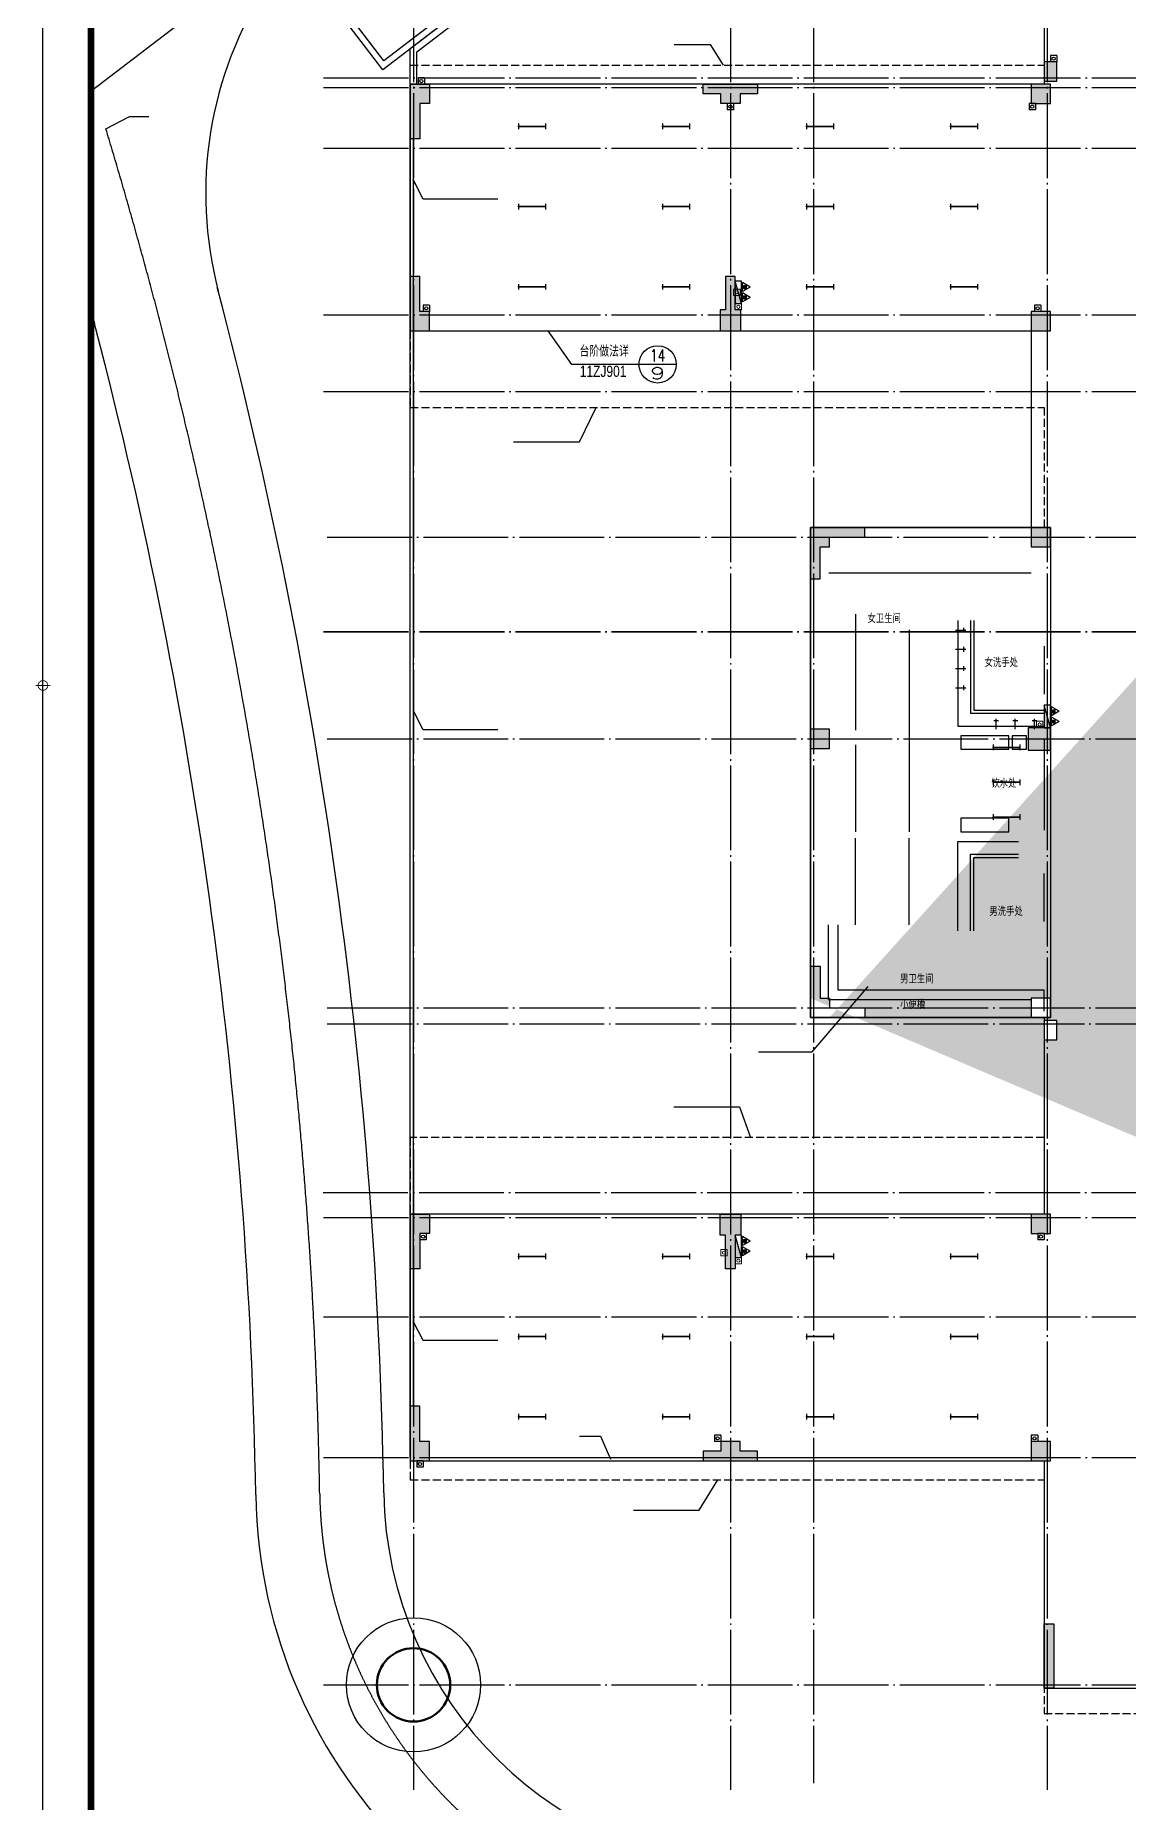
# Model space of a CAD drawing. Header units: millimetres. Extents: x 129492 to 2683129, y 513162 to 1188265.
# Drawn here: x 142971 to 177126, y 541575 to 596785 of the extents above; entities that cross this region are included whole.
import ezdxf
from ezdxf.enums import TextEntityAlignment as Align
from ezdxf.xclip import XClip

# ---------------------------------------------------------------- set-up
doc = ezdxf.new("R2010")
doc.units = ezdxf.units.MM
doc.header["$LTSCALE"] = 1000
doc.header["$XCLIPFRAME"] = 0
for name, pattern in [('3#_t8$0$ACAD_ISO04W100', [30.5, 24, -3, 0.5, -3]), ('3#_t8$0$CONTINOUS', [0]), ('3#_t8$0$DASH', [0.35, 0.25, -0.1]), ('GRID$1$CCDID0GLB00001', [30, 26.5, -1.5, 0.5, -1.5])]:
    doc.linetypes.add(name, pattern=pattern)
doc.layers.get('Defpoints').update_dxf_attribs({"color": 2})
for name, color, linetype in [('3#_t8$0$$0$A-ROOM-NAME', 252, 'Continuous'), ('3#_t8$0$A-HRAL', 104, 'Continuous'), ('3#_t8$0$A-OVER', 23, 'Continuous'), ('3#_t8$0$A-STRS', 252, 'Continuous'), ('3#_t8$0$ANNO-IDEN', 252, 'Continuous'), ('3#_t8$0$ANNO-TEXT', 252, 'Continuous'), ('3#_t8$0$G-0-XREF', 252, 'Continuous'), ('3#_t8$0$G-ANNO-NOTE', 252, 'Continuous'), ('3#_t8$0$P-COND-SILO', 252, '3#_t8$0$CONTINOUS'), ('3#_t8$0$P-WAST-PIPE', 252, '3#_t8$0$CCDI_L_P_F'), ('3#_t8$0$PWALLW', 7, 'Continuous'), ('3#_t8$0$ROAD', 60, 'Continuous'), ('3#_t8$0$ROAD-CENT', 60, '3#_t8$0$ACAD_ISO04W100'), ('3#楼1F柱网$0$COLS-HATH', 8, 'Continuous'), ('3#楼1F柱网$0$G-0-XREF', 2, 'Continuous'), ('3#楼1F柱网$1$COLS', 6, 'Continuous'), ('E-EQPM-LIGT', 150, 'Continuous'), ('EQUIP-照明', 3, 'Continuous'), ('G-0-XREF', 2, 'Continuous'), ('GRID$1$G-GRID', 252, 'GRID$1$CCDID0GLB00001'), ('卫生间$0$A-DOOR', 2, 'Continuous'), ('卫生间$0$A-FIXT', 252, 'Continuous'), ('卫生间$0$SPACE', 7, 'Continuous'), ('图框A1+0.00$0$G-BORD', 3, 'Continuous')]:
    doc.layers.add(name, color=color, linetype=linetype)
for name, color, linetype, lineweight in [('3#_t8$0$3#消火栓$0$P-HUDR-MISC', 252, 'Continuous', 25), ('3#_t8$0$3#消火栓$0$P-HUDR-SILO', 252, 'Continuous', 20), ('3#_t8$0$P-WAST', 252, '3#_t8$0$废水', 50)]:
    doc.layers.add(name, color=color, linetype=linetype, lineweight=lineweight)
doc.layers.add('3#_t8$0$SPACE', color=7, linetype='Continuous', plot=False)
doc.layers.get('0').off()
doc.layers.get('3#_t8$0$G-0-XREF').off()
doc.styles.add('3#_t8$0$$0$CCDI_T_G02', font='simplex.shx', dxfattribs={"width": 0.8, "bigfont": 'zjdz.shx'})
doc.styles.add('3#_t8$0$_AXIS', font='complex.shx', dxfattribs={"bigfont": 'gbcbig.shx'})
doc.styles.add('3#_t8$0$CCDI_T_G01', font='arial.ttf')
doc.styles.add('3#_t8$0$Standard', font='gbenor.shx', dxfattribs={"bigfont": 'gbcbig.shx'})
doc.styles.add('3#_t8$0$zjdz', font='zjdz-s.shx', dxfattribs={"width": 0.8, "bigfont": 'zjdz.shx'})
doc.linetypes.add('3#_t8$0$CCDI_L_P_F', pattern='A,50,["F",3#_t8$0$CCDI_T_G01,S=2,R=0,X=1.1,Y=-1],-4', length=54)
doc.linetypes.add('3#_t8$0$废水', pattern='A,50,["F",3#_t8$0$Standard,S=2,R=0,X=1.2,Y=-1],-4', length=54)

# ---------------------------------------------------------------- blocks, each defined once
blk = doc.blocks.new('图框A1+0.00$0$MidPoitent')
at = {"const_width": 0.18}
for points in [[(-1.5, 0), (1.5, 0)], [(0, -1.5), (0, 1.5)]]:
    blk.add_lwpolyline(points, dxfattribs=at)
blk.add_lwpolyline([(0, -1, 1), (0, 1, 1), (0, -1, 1)], format="xyb", dxfattribs=at)
blk = doc.blocks.new('图框A1+0.00')
at = {"layer": '图框A1+0.00$0$G-BORD'}
blk.add_lwpolyline([(0, 594), (841, 594), (841, 0), (0, 0)], close=True, dxfattribs=at)
at = {"layer": '图框A1+0.00$0$G-BORD', "const_width": 1.4}
blk.add_lwpolyline([(33, 584), (831, 584), (831, 10), (33, 10)], close=True, dxfattribs=at)
at = {"layer": '图框A1+0.00$0$G-BORD'}
blk.add_blockref('图框A1+0.00$0$MidPoitent', (420.5, 0), dxfattribs=at)
blk = doc.blocks.new('$EQUIP$00001159')
for p, q in [((-1.2, 0.25), (-1.2, -0.25)), ((-1.2, 0), (1.2, 0)), ((1.2, 0.25), (1.2, -0.25))]:
    blk.add_line(p, q)
at = {"const_width": 0.14}
blk.add_lwpolyline([(-1.2, 0), (1.2, 0)], dxfattribs=at)
at = {"layer": 'EQUIP-照明'}
for p in [(-1.2, 0), (0, 0), (1.2, 0)]:
    blk.add_point(p, dxfattribs=at)
at = {"layer": 'EQUIP-照明', "flags": 9}
blk.add_attdef('A', (0, 0), '', height=0.00002, dxfattribs=at)
blk = doc.blocks.new('卫生间$0$$lvtry$00000000')
for p, q in [((0, 0), (0, -329.6)), ((75.7, -264.7), (-73.5, -264.7))]:
    blk.add_line(p, q)
blk.add_circle((0, -264.7), 16.2)
blk = doc.blocks.new('卫生间')
blk.add_line((4817, 2480), (5417, 2480))
at = {"layer": '卫生间$0$A-DOOR'}
for p, q in [((42717, 44830), (44667, 44830)), ((44667, 44830), (45917, 44830))]:
    blk.add_line(p, q, dxfattribs=at)
at = {"layer": '卫生间$0$A-FIXT'}
for p, q in [((43005, 53030), (43005, 49405)), ((45630, 51205), (45630, 53030)), ((892, 13668), (7217, 13668)), ((1730, 12380), (1730, 8755)), ((4917, 12180), (4917, 8880)), ((5317, 12180), (5317, 9280)), ((5417, 12180), (5417, 9380)), ((3405, 11893), (3405, 5580)), ((7617, 11380), (7617, 9880)), ((4917, 8880, 0), (7617, 8880, 0)), ((5317, 9280, 0), (7617, 9280, 0)), ((5417, 9380, 0), (7617, 9380, 0)), ((1730, 8293), (1730, 5580)), ((7617, 8480), (7617, 5630)), ((1730, 2668), (1730, 5380)), ((3405, 2668), (3405, 5380)), ((4917, 2480), (4917, 5280)), ((4917, 5280), (6817, 5280)), ((5317, 2480), (5317, 4880)), ((5317, 4880), (6817, 4880)), ((5417, 2480), (5417, 4780)), ((5417, 4780), (6817, 4780)), ((7617, 2780), (7617, 4280)), ((877, 340), (877, 2668))]:
    blk.add_line(p, q, dxfattribs=at)
for points in [[(44217, 46730), (44217, 48830), (43617, 48830), (43617, 46730)], [(44417, 46730), (44417, 48830), (45017, 48830), (45017, 46730)]]:
    blk.add_lwpolyline(points, close=True, dxfattribs=at)
for points in [[(1177, 2668), (1177, 640), (7612, 640), (7612, -20)], [(877, 340), (7217, 340), (7217, -20)]]:
    blk.add_lwpolyline(points, dxfattribs=at)
at = {"layer": '卫生间$0$SPACE', "ltscale": 5}
for points in [[(5017, 8160), (6517, 8160), (6517, 8580), (5017, 8580)], [(6617, 8160), (7067, 8160), (7067, 8580), (6617, 8580)], [(5017, 5580), (6517, 5580), (6517, 6000), (5017, 6000)]]:
    blk.add_lwpolyline(points, close=True, dxfattribs=at)
at = {"layer": '卫生间$0$A-FIXT', "xscale": -1}
for p, rotation in [((4847, 11880, 0), 90.00000027649769), ((4847, 11280, 0), 90.00000027649769), ((4847, 10680, 0), 90.00000027649769), ((4847, 10080, 0), 90.00000027649769), ((6117, 8780), 180), ((6717, 8780), 180), ((7317, 8780), 180)]:
    blk.add_blockref('卫生间$0$$lvtry$00000000', p, dxfattribs=dict(at, rotation=rotation))
blk = doc.blocks.new('3#_t8$0$A$C5E5D5757')
at = {"layer": '3#_t8$0$A-HRAL', "ltscale": 5}
for p, q in [((-20.856, 4.589), (-27.72, 45.214)), ((-21.024, 6.184), (-27.622, 45.23)), ((-20.264, 4.689), (-1.333, 7.888)), ((-20.248, 4.591), (-1.316, 7.79))]:
    blk.add_line(p, q, dxfattribs=at)
for points in [[(-27.806, 46.923), (-27.975, 47.924), (-13.022, 63.947), (-13.315, 64.22)], [(-28.003, 46.89), (-28.189, 47.988), (-13.305, 63.937)]]:
    blk.add_lwpolyline(points, dxfattribs=at)
at = {"layer": '3#_t8$0$A-STRS', "ltscale": 5}
blk.add_line((-28.939, 47.478), (-31.279, 49.661), dxfattribs=at)
at = {"layer": '3#_t8$0$ROAD', "color": 8}
for p, q in [((-13.305, 63.937), (-28.929, 47.195)), ((-26.311, 57.329), (-37.803, 45.015)), ((-28.929, 47.195), (-31.561, 49.651)), ((-27.916, 48.574), (-28.939, 47.478))]:
    blk.add_line(p, q, dxfattribs=at)
blk.add_lwpolyline([(-13.451, 64.073), (-28.939, 47.478), (-31.279, 49.661), (-23.091, 58.434)], dxfattribs=at)
for centre, radius, start, end in [((-21.906, 44.461), 12, 156.5366, 204.3155), ((-176.826, -25.538), 158, 10.54136, 24.36047), ((-21.906, 44.461), 16, 202.7042, 204.3155), ((-176.826, -25.538), 154, 10.54135, 24.47308), ((-9.695, 5.563), 12, 190.5414, 279.5903), ((-9.695, 5.563), 16, 190.5414, 279.5903)]:
    blk.add_arc(centre, radius, start, end, dxfattribs=at)
at = {"layer": '3#_t8$0$ROAD-CENT', "color": 8, "linetype": '3#_t8$0$ACAD_ISO04W100', "ltscale": 0.25}
blk.add_lwpolyline([(-37.148, 43.931), (-36.485, 44.438), (-35.893, 44.538)], dxfattribs=at)
blk.add_lwpolyline([(38.864, -0.431), (-7.363, -8.242, -0.40936), (-23.459, 3.001, 0.069498), (-37.148, 43.931, 0.059721)], format="xyb", dxfattribs=at)
blk = doc.blocks.new('GRID')
at = {"layer": 'GRID$1$G-GRID', "ltscale": 0.1}
for p, q in [((0, 76720), (0, -3284)), ((9900, 76720), (9900, -3284)), ((19800, 76720), (19800, -3284)), ((-2810, 50200), (27700, 50200)), ((-2810, 49900), (27700, 49900)), ((-2810, 48000), (33300, 48000)), ((-2810, 42800), (66783, 42800)), ((-2810, 40400), (66783, 40400)), ((-2810, 32900), (66783, 32900)), ((-2824, 15380), (27686, 15380)), ((-2810, 14600), (27700, 14600)), ((-2810, 11500), (27700, 11500)), ((-2810, 7100), (66783, 7100)), ((-2810, 0), (66783, 0))]:
    blk.add_line(p, q, dxfattribs=at)
for points in [[(12500, 76720), (12500, -3068)], [(-2693, 35850), (27700, 35850)], [(-2693, 29550), (27700, 29550)], [(-2693, 21150), (27700, 21150)], [(-2693, 20650), (27700, 20650)]]:
    blk.add_lwpolyline(points, dxfattribs=at)
blk = doc.blocks.new('3#楼1F柱网')
at = {"layer": '3#楼1F柱网$0$COLS-HATH'}
h = blk.add_hatch(color=256, dxfattribs=at)
h.paths.add_polyline_path([(-28327732, 42556726), (-28327732, 42557776), (-28328032, 42557776), (-28328032, 42556726), (-28328207, 42556726), (-28328207, 42556076), (-28327557, 42556076), (-28327557, 42556726)])
h.paths.add_polyline_path([(-28327732, 42527826), (-28327732, 42526776), (-28328032, 42526776), (-28328032, 42527826), (-28328207, 42527826), (-28328207, 42528476), (-28327557, 42528476), (-28327557, 42527826)])
h.paths.add_polyline_path([(-28294907, 42579476), (-28294157, 42579476), (-28294157, 42580226), (-28294907, 42580226)], flags=16)
h.paths.add_polyline_path([(-28275082, 42523476), (-28274682, 42523476), (-28274682, 42523876), (-28275082, 42523876)], flags=17)
h.paths.add_polyline_path([(-28325382, 42534626), (-28325382, 42536226), (-28325082, 42536226), (-28325082, 42535226), (-28324782, 42535226), (-28324782, 42534926), (-28323682, 42534926), (-28323682, 42534626)], flags=17)
h.paths.add_polyline_path([(-28318082, 42533926), (-28317682, 42533926), (-28317682, 42534526), (-28318082, 42534526)], flags=17)
h.paths.add_polyline_path([(-28314682, 42533926), (-28314282, 42533926), (-28314282, 42534526), (-28314682, 42534526)], flags=17)
h.paths.add_polyline_path([(-28314682, 42534626), (-28314282, 42534626), (-28314282, 42535226), (-28314682, 42535226)], flags=17)
h.paths.add_polyline_path([(-28318482, 42534626), (-28317882, 42534626), (-28317882, 42535226), (-28318482, 42535226)], flags=17)
h.paths.add_polyline_path([(-28328732, 42520776), (-28327032, 42520776), (-28327032, 42521076), (-28327582, 42521076), (-28327582, 42521376), (-28327782, 42521376), (-28327982, 42521376), (-28327982, 42521376), (-28328182, 42521376), (-28328182, 42521076), (-28328732, 42521076)])
h.paths.add_polyline_path([(-28314682, 42524976), (-28314282, 42524976), (-28314282, 42525576), (-28314682, 42525576)], flags=17)
h.paths.add_polyline_path([(-28285532, 42513676), (-28283832, 42513676), (-28283832, 42513976), (-28284382, 42513976), (-28284382, 42514276), (-28284532, 42514276), (-28284532, 42515376), (-28284832, 42515376), (-28284832, 42514276), (-28284982, 42514276), (-28284982, 42513976), (-28285532, 42513976)], flags=17)
h.paths.add_polyline_path([(-28305332, 42513676), (-28303632, 42513676), (-28303632, 42513976), (-28304182, 42513976), (-28304182, 42514276), (-28304332, 42514276), (-28304332, 42515376), (-28304632, 42515376), (-28304632, 42514276), (-28304782, 42514276), (-28304782, 42513976), (-28305332, 42513976)], flags=17)
h.paths.add_polyline_path([(-28309782, 42528656), (-28309782, 42525576), (-28310182, 42525576), (-28310182, 42524976), (-28309582, 42524976), (-28309582, 42529256), (-28310182, 42529256), (-28310182, 42528656)], flags=17)
h.paths.add_polyline_path([(-28281262, 42528576), (-28281262, 42528576), (-28281262, 42528576), (-28281262, 42527976), (-28280662, 42527976), (-28280662, 42528376), (-28277182, 42528376), (-28277182, 42527976), (-28276582, 42527976), (-28276582, 42528576)], flags=17)
h.paths.add_polyline_path([(-28314682, 42528656), (-28314282, 42528656), (-28314282, 42529256), (-28314682, 42529256)], flags=17)
h.paths.add_polyline_path([(-28318482, 42527876), (-28317882, 42527876), (-28317882, 42528476), (-28318482, 42528476)], flags=17)
h.paths.add_polyline_path([(-28274682, 42521376), (-28275282, 42521376), (-28275282, 42520776), (-28274982, 42520776), (-28274982, 42519676), (-28274682, 42519676), (-28274682, 42520776)], flags=17)
h.paths.add_polyline_path([(-28337882, 42528476), (-28337282, 42528476), (-28337282, 42527876), (-28337582, 42527876), (-28337582, 42526776), (-28337882, 42526776), (-28337882, 42527876)])
h.paths.add_polyline_path([(-28337882, 42520776), (-28337282, 42520776), (-28337282, 42521376), (-28337582, 42521376), (-28337582, 42522476), (-28337882, 42522476), (-28337882, 42521376)])
h.paths.add_polyline_path([(-28318082, 42513676), (-28318082, 42515676), (-28317782, 42515676), (-28317782, 42513676)])
h.paths.add_polyline_path([(-28304782, 42521376), (-28304182, 42521376), (-28304182, 42520776), (-28304332, 42520776), (-28304332, 42519676), (-28304632, 42519676), (-28304632, 42520776), (-28304782, 42520776)], flags=17)
h.paths.add_polyline_path([(-28284982, 42521376), (-28284382, 42521376), (-28284382, 42520776), (-28284532, 42520776), (-28284532, 42519676), (-28284832, 42519676), (-28284832, 42520776), (-28284982, 42520776)], flags=17)
h.paths.add_polyline_path([(-28294932, 42520676), (-28294232, 42520676), (-28294232, 42521376), (-28294932, 42521376)], flags=17)
h.paths.add_polyline_path([(-28314482, 42520776), (-28313882, 42520776), (-28313882, 42521376), (-28314482, 42521376)], flags=17)
h.paths.add_polyline_path([(-28318482, 42520776), (-28317882, 42520776), (-28317882, 42521376), (-28318482, 42521376)], flags=17)
h.paths.add_polyline_path([(-28294882, 42513676), (-28294282, 42513676), (-28294282, 42514276), (-28294882, 42514276)], flags=17)
h.paths.add_polyline_path([(-28314482, 42513676), (-28313882, 42513676), (-28313882, 42514276), (-28314482, 42514276)])
h.paths.add_polyline_path([(-28275082, 42556376), (-28274682, 42556376), (-28274682, 42556776), (-28275082, 42556776)], flags=17)
h.paths.add_polyline_path([(-28277982, 42586376), (-28277982, 42588076), (-28278382, 42588076), (-28278382, 42587676), (-28278182, 42587676), (-28278182, 42586776), (-28278382, 42586776), (-28278382, 42586376)], flags=17)
h.paths.add_polyline_path([(-28314682, 42543026), (-28314282, 42543026), (-28314282, 42543626), (-28314682, 42543626)], flags=17)
h.paths.add_polyline_path([(-28318582, 42542976), (-28317882, 42542976), (-28317882, 42543676), (-28318582, 42543676)], flags=17)
h.paths.add_polyline_path([(-28325382, 42543026), (-28324782, 42543026), (-28324782, 42543626), (-28325382, 42543626)], flags=17)
h.paths.add_polyline_path([(-28328732, 42563776), (-28327032, 42563776), (-28327032, 42563476), (-28327582, 42563476), (-28327582, 42563176), (-28327732, 42563176), (-28328032, 42563176), (-28328032, 42563176), (-28328182, 42563176), (-28328182, 42563476), (-28328732, 42563476)])
h.paths.add_polyline_path([(-28325382, 42549926), (-28325382, 42548326), (-28325082, 42548326), (-28325082, 42549326), (-28324782, 42549326), (-28324782, 42549626), (-28323682, 42549626), (-28323682, 42549926)], flags=17)
h.paths.add_polyline_path([(-28285532, 42546576), (-28283832, 42546576), (-28283832, 42546876), (-28284382, 42546876), (-28284382, 42547176), (-28284532, 42547176), (-28284532, 42548276), (-28284832, 42548276), (-28284832, 42547176), (-28284982, 42547176), (-28284982, 42546876), (-28285532, 42546876)], flags=17)
h.paths.add_polyline_path([(-28309782, 42561476), (-28309782, 42558796), (-28310182, 42558796), (-28310182, 42558196), (-28309582, 42558196), (-28309582, 42562076), (-28310182, 42562076), (-28310182, 42561476)], flags=17)
h.paths.add_polyline_path([(-28281262, 42561476), (-28281262, 42561476), (-28281262, 42561476), (-28281262, 42560876), (-28280662, 42560876), (-28280662, 42561276), (-28277182, 42561276), (-28277182, 42560876), (-28276582, 42560876), (-28276582, 42561476)], flags=17)
h.paths.add_polyline_path([(-28318082, 42563876), (-28317682, 42563876), (-28317682, 42564476), (-28318082, 42564476)], flags=17)
h.paths.add_polyline_path([(-28314682, 42563876), (-28314282, 42563876), (-28314282, 42564476), (-28314682, 42564476)], flags=17)
h.paths.add_polyline_path([(-28322370, 42584799), (-28322052, 42585042), (-28321688, 42584565), (-28322005, 42584322)], flags=17)
h.paths.add_polyline_path([(-28274682, 42554276), (-28275282, 42554276), (-28275282, 42553676), (-28274982, 42553676), (-28274982, 42552576), (-28274682, 42552576), (-28274682, 42553676)], flags=17)
h.paths.add_polyline_path([(-28304782, 42554276), (-28304182, 42554276), (-28304182, 42553676), (-28304332, 42553676), (-28304332, 42552576), (-28304632, 42552576), (-28304632, 42553676), (-28304782, 42553676)], flags=17)
h.paths.add_polyline_path([(-28284982, 42554276), (-28284382, 42554276), (-28284382, 42553676), (-28284532, 42553676), (-28284532, 42552576), (-28284832, 42552576), (-28284832, 42553676), (-28284982, 42553676)], flags=17)
h.paths.add_polyline_path([(-28294932, 42553576), (-28294232, 42553576), (-28294232, 42554276), (-28294932, 42554276)], flags=17)
h.paths.add_polyline_path([(-28314482, 42553676), (-28313882, 42553676), (-28313882, 42554276), (-28314482, 42554276)], flags=17)
h.paths.add_polyline_path([(-28337882, 42556076), (-28337282, 42556076), (-28337282, 42556676), (-28337582, 42556676), (-28337582, 42557776), (-28337882, 42557776), (-28337882, 42556676)])
h.paths.add_polyline_path([(-28318482, 42556076), (-28317882, 42556076), (-28317882, 42556676), (-28318482, 42556676)], flags=17)
h.paths.add_polyline_path([(-28318482, 42549326), (-28317882, 42549326), (-28317882, 42549926), (-28318482, 42549926)], flags=17)
h.paths.add_polyline_path([(-28274682, 42546576), (-28275282, 42546576), (-28275282, 42547176), (-28274982, 42547176), (-28274982, 42548276), (-28274682, 42548276), (-28274682, 42547176)], flags=17)
h.paths.add_polyline_path([(-28305332, 42546576), (-28303632, 42546576), (-28303632, 42546876), (-28304182, 42546876), (-28304182, 42547176), (-28304332, 42547176), (-28304332, 42548276), (-28304632, 42548276), (-28304632, 42547176), (-28304782, 42547176), (-28304782, 42546876), (-28305332, 42546876)], flags=16)
h.paths.add_polyline_path([(-28294882, 42546576), (-28294282, 42546576), (-28294282, 42547176), (-28294882, 42547176)], flags=17)
h.paths.add_polyline_path([(-28314482, 42546576), (-28313882, 42546576), (-28313882, 42547176), (-28314482, 42547176)], flags=17)
h.paths.add_polyline_path([(-28314682, 42571326), (-28314282, 42571326), (-28314282, 42571926), (-28314682, 42571926)], flags=17)
h.paths.add_polyline_path([(-28314682, 42561476), (-28314282, 42561476), (-28314282, 42562076), (-28314682, 42562076)], flags=17)
h.paths.add_polyline_path([(-28304782, 42579476), (-28304182, 42579476), (-28304182, 42580076), (-28304332, 42580076), (-28304332, 42581176), (-28304632, 42581176), (-28304632, 42580076), (-28304782, 42580076)], flags=17)
h.paths.add_polyline_path([(-28284382, 42579776), (-28284382, 42580076), (-28284532, 42580076), (-28284532, 42581176), (-28284832, 42581176), (-28284832, 42580076), (-28284982, 42580076), (-28284982, 42579476), (-28283982, 42579476), (-28283982, 42579776)], flags=17)
h.paths.add_polyline_path([(-28314482, 42579476), (-28313882, 42579476), (-28313882, 42580076), (-28314482, 42580076)], flags=17)
h.paths.add_polyline_path([(-28318082, 42571326), (-28317682, 42571326), (-28317682, 42571926), (-28318082, 42571926)], flags=17)
h.paths.add_polyline_path([(-28337882, 42563776), (-28337282, 42563776), (-28337282, 42563176), (-28337582, 42563176), (-28337582, 42562076), (-28337882, 42562076), (-28337882, 42563176)])
h.paths.add_polyline_path([(-28318482, 42563176), (-28317882, 42563176), (-28317882, 42563776), (-28318482, 42563776)], flags=17)
h.paths.add_polyline_path([(-28304782, 42588076), (-28304182, 42588076), (-28304182, 42587476), (-28304332, 42587476), (-28304332, 42586376), (-28304632, 42586376), (-28304632, 42587476), (-28304782, 42587476)], flags=17)
h.paths.add_polyline_path([(-28284982, 42588076), (-28284382, 42588076), (-28284382, 42587476), (-28284532, 42587476), (-28284532, 42586376), (-28284832, 42586376), (-28284832, 42587476), (-28284982, 42587476)], flags=17)
h.paths.add_polyline_path([(-28294882, 42587476), (-28294282, 42587476), (-28294282, 42588076), (-28294882, 42588076)], flags=17)
h.paths.add_polyline_path([(-28274882, 42579976), (-28274882, 42581176), (-28274682, 42581176), (-28274682, 42579476), (-28275182, 42579476), (-28275182, 42579976)], flags=17)
h.paths.add_polyline_path([(-28314482, 42588076), (-28313282, 42588076), (-28313282, 42587776), (-28313882, 42587776), (-28313882, 42587476), (-28314182, 42587476), (-28314182, 42586826), (-28314482, 42586826)], flags=17)
edge = h.paths.add_edge_path(flags=17)
edge.add_line((-28318082, 42579476), (-28318082, 42581176))
edge.add_line((-28318082, 42581176), (-28317782, 42581176))
edge.add_line((-28317782, 42581176), (-28317782, 42580076))
edge.add_line((-28317782, 42580076), (-28317682, 42580076))
edge.add_line((-28317682, 42580076), (-28317682, 42579476))
edge.add_line((-28317682, 42579476), (-28318082, 42579476))
edge.add_line((-28318082, 42579476), (-28318082, 42581176))
edge = h.paths.add_edge_path(flags=17)
edge.add_line((-28280862, 42523576), (-28281262, 42523576))
edge.add_line((-28281262, 42523576), (-28281262, 42523876))
edge.add_line((-28281262, 42523876), (-28280862, 42523876))
edge.add_line((-28280862, 42523876), (-28276982, 42523876))
edge.add_line((-28276982, 42523876), (-28276982, 42523876))
edge.add_line((-28276982, 42523876), (-28276582, 42523876))
edge.add_line((-28276582, 42523876), (-28276582, 42523576))
edge.add_line((-28276582, 42523576), (-28281262, 42523576))
edge = h.paths.add_edge_path(flags=17)
edge.add_line((-28280862, 42556476), (-28281262, 42556476))
edge.add_line((-28281262, 42556476), (-28281262, 42556776))
edge.add_line((-28281262, 42556776), (-28280862, 42556776))
edge.add_line((-28280862, 42556776), (-28276982, 42556776))
edge.add_line((-28276982, 42556776), (-28276982, 42556776))
edge.add_line((-28276982, 42556776), (-28276582, 42556776))
edge.add_line((-28276582, 42556776), (-28276582, 42556476))
edge.add_line((-28276582, 42556476), (-28281262, 42556476))
edge = h.paths.add_edge_path(flags=17)
edge.add_line((-28279682, 42579476), (-28277982, 42579476))
edge.add_line((-28277982, 42579476), (-28277982, 42579976))
edge.add_line((-28277982, 42579976), (-28278482, 42579976))
edge.add_line((-28278482, 42579976), (-28278482, 42579776))
edge.add_line((-28278482, 42579776), (-28279682, 42579776))
edge.add_line((-28279682, 42579776), (-28279682, 42579476))
edge.add_line((-28279682, 42579476), (-28277982, 42579476))
edge = h.paths.add_edge_path(flags=17)
edge.add_line((-28274682, 42586776), (-28274682, 42585076))
edge.add_line((-28274682, 42585076), (-28274882, 42585076))
edge.add_line((-28274882, 42585076), (-28274882, 42586376))
edge.add_line((-28274882, 42586376), (-28275082, 42586376))
edge.add_line((-28275082, 42586376), (-28275082, 42586776))
edge.add_line((-28275082, 42586776), (-28274682, 42586776))
edge.add_line((-28274682, 42586776), (-28274682, 42586376))
h.paths.add_polyline_path([(-28274682, 42586776), (-28274682, 42585076), (-28274882, 42585076), (-28274882, 42586376), (-28275082, 42586376), (-28275082, 42586776)], flags=16)
edge = h.paths.add_edge_path()
edge.add_line((-28324782, 42534626), (-28324782, 42534626))
edge.add_line((-28324782, 42534626), (-28325382, 42534626))
edge.add_line((-28325382, 42534626), (-28325382, 42535226))
edge.add_line((-28274782, 42513676), (-28275682, 42513676))
edge.add_line((-28275682, 42513676), (-28275682, 42513976))
edge.add_line((-28275682, 42513976), (-28275282, 42513976))
edge.add_line((-28275282, 42513976), (-28275282, 42514276))
edge.add_line((-28275282, 42514276), (-28274982, 42514276))
edge.add_line((-28274982, 42514276), (-28274982, 42515376))
edge.add_line((-28274982, 42515376), (-28274682, 42515376))
edge.add_line((-28274682, 42515376), (-28274682, 42514276))
edge.add_line((-28274682, 42514276), (-28274682, 42513676))
edge.add_line((-28274682, 42513676), (-28275282, 42513676))
edge.add_line((-28318082, 42588076), (-28317718, 42587599))
edge.add_line((-28317718, 42587599), (-28318036, 42587356))
edge.add_line((-28318036, 42587356), (-28318400, 42587833))
edge.add_line((-28318400, 42587833), (-28318082, 42588076))
edge.add_line((-28304782, 42546576), (-28304182, 42546576))
edge.add_line((-28284982, 42579476), (-28284382, 42579476))
at = {"layer": '3#楼1F柱网$1$COLS'}
for points in [[(-28318082, 42563876), (-28317682, 42563876), (-28317682, 42564476), (-28318082, 42564476)], [(-28318482, 42563176), (-28317882, 42563176), (-28317882, 42563776), (-28318482, 42563776)], [(-28318482, 42556076), (-28317882, 42556076), (-28317882, 42556676), (-28318482, 42556676)], [(-28318482, 42549326), (-28317882, 42549326), (-28317882, 42549926), (-28318482, 42549926)], [(-28325382, 42543026), (-28324782, 42543026), (-28324782, 42543626), (-28325382, 42543626)], [(-28318582, 42542976), (-28317882, 42542976), (-28317882, 42543676), (-28318582, 42543676)], [(-28318482, 42534626), (-28317882, 42534626), (-28317882, 42535226), (-28318482, 42535226)], [(-28318082, 42533926), (-28317682, 42533926), (-28317682, 42534526), (-28318082, 42534526)], [(-28318482, 42527876), (-28317882, 42527876), (-28317882, 42528476), (-28318482, 42528476)], [(-28318482, 42520776), (-28317882, 42520776), (-28317882, 42521376), (-28318482, 42521376)]]:
    blk.add_lwpolyline(points, close=True, dxfattribs=at)
for points in [[(-28337882, 42563776), (-28337282, 42563776), (-28337282, 42563176), (-28337582, 42563176), (-28337582, 42562076), (-28337882, 42562076), (-28337882, 42563176), (-28337882, 42563176), (-28337882, 42563776)], [(-28328732, 42563776), (-28327032, 42563776), (-28327032, 42563476), (-28327582, 42563476), (-28327582, 42563176), (-28327732, 42563176), (-28327732, 42563176), (-28328032, 42563176), (-28328032, 42563176), (-28328182, 42563176), (-28328182, 42563476), (-28328732, 42563476), (-28328732, 42563776)], [(-28337882, 42556076), (-28337282, 42556076), (-28337282, 42556676), (-28337582, 42556676), (-28337582, 42557776), (-28337882, 42557776), (-28337882, 42556676), (-28337882, 42556676), (-28337882, 42556076)], [(-28327732, 42556726), (-28327732, 42557776), (-28328032, 42557776), (-28328032, 42556726), (-28328207, 42556726), (-28328207, 42556076), (-28327557, 42556076), (-28327557, 42556726), (-28327732, 42556726)], [(-28325382, 42549926), (-28325382, 42548326), (-28325082, 42548326), (-28325082, 42549326), (-28324782, 42549326), (-28324782, 42549626), (-28323682, 42549626), (-28323682, 42549926), (-28325382, 42549926)], [(-28325382, 42534626), (-28325382, 42536226), (-28325082, 42536226), (-28325082, 42535226), (-28324782, 42535226), (-28324782, 42534926), (-28323682, 42534926), (-28323682, 42534626), (-28325382, 42534626)], [(-28324782, 42534626), (-28324782, 42534626), (-28325382, 42534626), (-28325382, 42535226)], [(-28337882, 42528476), (-28337282, 42528476), (-28337282, 42527876), (-28337582, 42527876), (-28337582, 42526776), (-28337882, 42526776), (-28337882, 42527876), (-28337882, 42527876), (-28337882, 42528476)], [(-28327732, 42527826), (-28327732, 42526776), (-28328032, 42526776), (-28328032, 42527826), (-28328207, 42527826), (-28328207, 42528476), (-28327557, 42528476), (-28327557, 42527826), (-28327732, 42527826)], [(-28337882, 42520776), (-28337282, 42520776), (-28337282, 42521376), (-28337582, 42521376), (-28337582, 42522476), (-28337882, 42522476), (-28337882, 42521376), (-28337882, 42521376), (-28337882, 42520776)], [(-28328732, 42520776), (-28327032, 42520776), (-28327032, 42521076), (-28327582, 42521076), (-28327582, 42521376), (-28327782, 42521376), (-28327782, 42521376), (-28327982, 42521376), (-28327982, 42521376), (-28328182, 42521376), (-28328182, 42521076), (-28328732, 42521076), (-28328732, 42520776)], [(-28318082, 42513676), (-28318082, 42515676), (-28317782, 42515676), (-28317782, 42513676), (-28318082, 42513676)]]:
    blk.add_lwpolyline(points, dxfattribs=at)
at = {"layer": '3#楼1F柱网$0$G-0-XREF'}
blk.add_blockref('GRID', (-28337782, 42513776), dxfattribs=at)
blk = doc.blocks.new('3#_t8$0$3#消火栓$0$A$C7A4A6D2E')
at = {"ltscale": 0.1}
for p, q in [((200, 200), (0, 200)), ((0, 200), (0, 0)), ((200, 0), (0, 0)), ((200, 200), (200, 0))]:
    blk.add_line(p, q, dxfattribs=at)
blk.add_circle((100, 100), 50, dxfattribs=at)
blk = doc.blocks.new('3#_t8$0$3#消火栓$0$A$C5D304408')
at = {"layer": '3#_t8$0$3#消火栓$0$P-HUDR-MISC'}
blk.add_hatch(color=256, dxfattribs=at).paths.add_polyline_path([(25350, 24880), (25350, 25080), (25350, 25080), (24650, 24880)])
h = blk.add_hatch(dxfattribs=at)
h.set_pattern_fill('JIS_WOOD', color=256, scale=20, angle=90, style=0)
h.set_pattern_definition([(135, (24339.631, 24727.014), (10, 10), [])])
h.paths.add_polyline_path([(24881, 25139), (24881, 25230), (24790, 25230), (24790, 25139)])
h = blk.add_hatch(dxfattribs=at)
h.set_pattern_fill('JIS_WOOD', color=256, scale=20, angle=90, style=0)
h.set_pattern_definition([(135, (24660.631, 24727.014), (10, 10), [])])
h.paths.add_polyline_path([(25202, 25139), (25202, 25230), (25111, 25230), (25111, 25139)])
for p, q in [((25350, 25080), (24650, 24880)), ((24835, 25349), (24696, 25108)), ((24974, 25108), (24696, 25108)), ((24790, 25139), (24790, 25230)), ((24881, 25230), (24790, 25230)), ((24881, 25139), (24790, 25139)), ((24835, 25349), (24974, 25108)), ((24881, 25139), (24881, 25230)), ((25156, 25349), (25017, 25108)), ((25295, 25108), (25017, 25108)), ((25111, 25139), (25111, 25230)), ((25202, 25230), (25111, 25230)), ((25202, 25139), (25111, 25139)), ((25156, 25349), (25295, 25108)), ((25202, 25139), (25202, 25230))]:
    blk.add_line(p, q, dxfattribs=at)
blk.add_lwpolyline([(25350, 25080), (24650, 25080), (24650, 24880), (25350, 24880)], close=True, dxfattribs=at)
blk = doc.blocks.new('3#_t8$0$A$C7A4A6D2E')
at = {"ltscale": 0.1}
for p, q in [((200, 200), (0, 200)), ((0, 200), (0, 0)), ((200, 0), (0, 0)), ((200, 200), (200, 0))]:
    blk.add_line(p, q, dxfattribs=at)
blk.add_circle((100, 100), 50, dxfattribs=at)

msp = doc.modelspace()

# ---------------------------------------------------------------- linework, layer by layer
at = {"layer": '3#_t8$0$A-OVER', "linetype": '3#_t8$0$DASH'}
for points in [[(154685, 595155), (154685, 595855), (174485, 595855)], [(174485, 566105), (174485, 562355), (154685, 562355), (154685, 552255), (174485, 552255), (174485, 544355), (178285, 544355), (178285, 545155), (217885, 545155), (217885, 554955), (217885, 559255), (207885, 559255), (207885, 555255), (182585, 555255), (182585, 564015), (178285, 564015), (178285, 578055), (217885, 578055), (217885, 592155), (208885, 592155), (208885, 588155), (182485, 588155), (182485, 595255), (178285, 595255)], [(174485, 595255), (154685, 595255), (154685, 585155), (174485, 585155), (174485, 581405)], [(154685, 552255), (154685, 551655), (174485, 551655)]]:
    msp.add_lwpolyline(points, dxfattribs=at)
at = {"layer": '3#_t8$0$ANNO-IDEN'}
msp.add_circle((162411, 586506), 583, dxfattribs=at)
at = {"layer": '3#_t8$0$G-ANNO-NOTE'}
msp.add_line((167242, 565027), (168983, 567076), dxfattribs=at)
for points in [[(162932, 596495), (164053, 596495), (164462, 595855)], [(157422, 591668), (155089, 591668), (154769, 592278)], [(157911, 584088), (159966, 584088), (160494, 585155)], [(157422, 575093), (155089, 575093), (154769, 575703)], [(165557, 565027), (167242, 565027)], [(162917, 563313), (164972, 563313), (165317, 562355)], [(157422, 556011), (155089, 556011), (154769, 556621)], [(159969, 553025), (160621, 553025), (160941, 552308)], [(161657, 550709), (163707, 550709), (164289, 551655)]]:
    msp.add_lwpolyline(points, dxfattribs=at)
at = {"layer": '3#_t8$0$P-WAST', "ltscale": 0.5}
msp.add_circle((154785, 545255), 1146, dxfattribs=at)
at = {"layer": '3#_t8$0$PWALLW'}
for p, q in [((159734, 586506), (158993, 587555)), ((162995, 586506), (159734, 586506))]:
    msp.add_line(p, q, dxfattribs=at)
at = {"layer": '3#_t8$0$SPACE', "ltscale": 5}
msp.add_lwpolyline([(174481, 612312), (174485, 595255), (154685, 595255), (154685, 587555), (174085, 587555), (174085, 581405), (167185, 581405), (167185, 566105), (174485, 566105), (174485, 559955), (154685, 559955), (154685, 552255), (174485, 552255), (174485, 545155), (217885, 545155)], dxfattribs=at)
msp.add_lwpolyline([(167185, 581405), (174685, 581405), (174685, 566105), (167185, 566105)], close=True, dxfattribs=at)
at = {"layer": 'Defpoints', "ltscale": 0.1}
msp.add_circle((154785, 545255), 2097, dxfattribs=at)

# ---------------------------------------------------------------- block references
at = {"layer": '3#_t8$0$3#消火栓$0$P-HUDR-MISC', "lineweight": 25, "ltscale": 0.1, "rotation": 270}
for p in [(139955, 613755), (149605, 600505), (139955, 583955)]:
    msp.add_blockref('3#_t8$0$3#消火栓$0$A$C5D304408', p, dxfattribs=at)
at = {"layer": '3#_t8$0$3#消火栓$0$P-HUDR-SILO', "ltscale": 0.1, "rotation": 270}
for p in [(164785, 588855), (164835, 588405), (174245, 575355), (164385, 558855), (164835, 558605)]:
    msp.add_blockref('3#_t8$0$3#消火栓$0$A$C7A4A6D2E', p, dxfattribs=at)
at = {"layer": '3#_t8$0$G-0-XREF', "ltscale": 5, "xscale": 999.9999999999999, "yscale": 999.9999999999999, "zscale": 999.9999999999999, "rotation": 350.409659570022}
msp.add_blockref('3#_t8$0$A$C5E5D5757', (174485, 544355), dxfattribs=at)
at = {"layer": '3#_t8$0$G-0-XREF', "ltscale": 5}
for name, p in [('3#楼1F柱网', (28492567, -41968520)), ('GRID', (154785, 545255))]:
    msp.add_blockref(name, p, dxfattribs=at)
ref = msp.add_blockref('卫生间', (166867, 566325), dxfattribs=at)
XClip(ref).set_block_clipping_path([(-4174.3848880791, -2003.3194333949), (11831.474789394, 17656.8325574024)])
at = {"layer": '3#_t8$0$P-COND-SILO', "ltscale": 0.1}
for p in [(154927, 595255), (164585, 594455), (174013, 594455), (164185, 552855), (174085, 552855), (154885, 552055)]:
    msp.add_blockref('3#_t8$0$A$C7A4A6D2E', p, dxfattribs=at)
at = {"layer": '3#_t8$0$P-WAST-PIPE'}
for p in [(174685, 595955), (155085, 588155), (174185, 588155), (154985, 559155), (174285, 559155)]:
    msp.add_blockref('3#_t8$0$A$C7A4A6D2E', p, dxfattribs=at)
at = {"layer": 'E-EQPM-LIGT', "xscale": 350, "yscale": 350, "zscale": 350}
for p in [(158485, 593941), (162985, 593941), (167485, 593941), (171985, 593941), (158485, 591435), (162985, 591435), (167485, 591435), (171985, 591435), (158485, 588929), (162985, 588929), (167485, 588929), (171985, 588929), (173309, 574540), (173309, 573452), (173309, 572364), (158485, 558641), (162985, 558641), (167485, 558641), (171985, 558641), (158485, 556135), (162985, 556135), (167485, 556135), (171985, 556135), (158485, 553629), (162985, 553629), (167485, 553629), (171985, 553629)]:
    msp.add_blockref('$EQUIP$00001159', p, dxfattribs=at)
at = {"layer": 'G-0-XREF', "xscale": 150, "yscale": 150, "zscale": 150, "rotation": 270}
msp.add_blockref('图框A1+0.00', (143209, 639551), dxfattribs=at)

# ---------------------------------------------------------------- texts
at = {"layer": '3#_t8$0$$0$A-ROOM-NAME', "style": '3#_t8$0$$0$CCDI_T_G02', "width": 0.8}
for s, p in [('女卫生间', (168970, 578429)), ('女洗手处', (172627, 577056)), ('饮水处', (172838, 573282)), ('男洗手处', (172776, 569281)), ('男卫生间', (169988, 567169)), ('小便槽', (169988, 566370))]:
    msp.add_text(s, height=250, dxfattribs=at).set_placement(p)
at = {"layer": '3#_t8$0$ANNO-IDEN', "style": '3#_t8$0$_AXIS'}
for s, height, width, p, p2 in [('14', 375.7, 0.846774, (162176, 586600), (162646, 586600)), ('9', 376, 1.875, (162179, 586044), (162648, 586044))]:
    msp.add_text(s, height=height, dxfattribs=dict(at, width=width)).set_placement(p, p2, align=Align.FIT)
at = {"layer": '3#_t8$0$ANNO-TEXT', "linetype": 'Continuous', "style": '3#_t8$0$zjdz', "width": 0.8}
for s, p in [('台阶做法详', (161511, 586638)), ('11ZJ901', (161436, 586009))]:
    msp.add_text(s, height=350, dxfattribs=at).set_placement(p, align=Align.BOTTOM_RIGHT)

doc.saveas('drawing.dxf')
